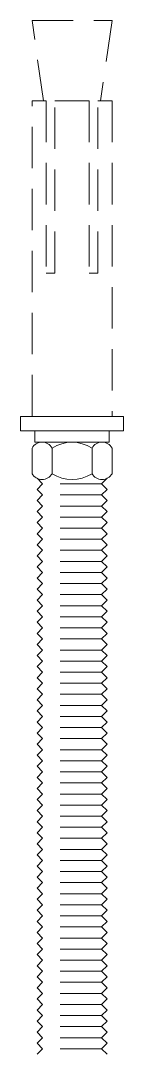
# Model space of a CAD drawing. Header units: millimetres. Extents: x 5625199 to 7433318, y -3316392 to -2552493.
# Drawn here: x 5942642.7 to 5942658.5, y -2587390.2 to -2587231.6 of the extents above; entities that cross this region are included whole.
import ezdxf

# ---------------------------------------------------------------- set-up
doc = ezdxf.new("R2010")
doc.units = ezdxf.units.MM
doc.linetypes.add('HIDDEN', pattern=[9.525, 6.35, -3.175])
doc.layers.add('DT-通用', color=6, linetype='Continuous', lineweight=0)

# ---------------------------------------------------------------- blocks, each defined once
blk = doc.blocks.new('*U704')
at = {"color": 134}
blk.add_line((56.7, 4.62), (56.7, -4.62), dxfattribs=at)
at = {"color": 134, "linetype": 'Continuous'}
for p, q in [((57.59, 3.08), (61.53, 3.08)), ((57.59, -3.08), (61.53, -3.08))]:
    blk.add_line(p, q, dxfattribs=at)
at = {"color": 134}
blk.add_lwpolyline([(54.94, 7.92), (54.94, -7.92), (52.73, -7.92), (52.73, 7.92)], close=True, dxfattribs=at)
at = {"color": 134, "linetype": 'HIDDEN'}
for points in [[(4.32, -4.4), (-8, -6.16), (-8, 6.16), (4.32, 4.4)], [(63.94, 5.39), (63.09, 4.54)], [(63.94, 5.39), (64.79, 4.54)], [(65.64, 5.39), (64.79, 4.54)], [(65.64, 5.39), (66.49, 4.54)], [(67.34, 5.39), (66.49, 4.54)], [(67.34, 5.39), (68.19, 4.54)], [(69.04, 5.39), (68.19, 4.54)], [(69.04, 5.39), (69.89, 4.54)], [(70.74, 5.39), (69.89, 4.54)], [(70.74, 5.39), (71.59, 4.54)], [(72.44, 5.39), (71.59, 4.54)], [(72.44, 5.39), (73.29, 4.54)], [(74.14, 5.39), (73.29, 4.54)], [(74.14, 5.39), (74.99, 4.54)], [(75.84, 5.39), (74.99, 4.54)], [(75.84, 5.39), (76.69, 4.54)], [(77.54, 5.39), (76.69, 4.54)], [(77.54, 5.39), (78.39, 4.54)], [(79.24, 5.39), (78.39, 4.54)], [(79.24, 5.39), (80.09, 4.54)], [(80.94, 5.39), (80.09, 4.54)], [(80.94, 5.39), (81.79, 4.54)], [(82.64, 5.39), (81.79, 4.54)], [(82.64, 5.39), (83.49, 4.54)], [(84.34, 5.39), (83.49, 4.54)], [(84.34, 5.39), (85.19, 4.54)], [(86.04, 5.39), (85.19, 4.54)], [(86.04, 5.39), (86.89, 4.54)], [(87.74, 5.39), (86.89, 4.54)], [(87.74, 5.39), (88.59, 4.54)], [(89.44, 5.39), (88.59, 4.54)], [(89.44, 5.39), (90.29, 4.54)], [(91.14, 5.39), (90.29, 4.54)], [(91.14, 5.39), (91.99, 4.54)], [(92.84, 5.39), (91.99, 4.54)], [(92.84, 5.39), (93.69, 4.54)], [(94.54, 5.39), (93.69, 4.54)], [(94.54, 5.39), (95.39, 4.54)], [(96.24, 5.39), (95.39, 4.54)], [(96.24, 5.39), (97.09, 4.54)], [(97.94, 5.39), (97.09, 4.54)], [(97.94, 5.39), (98.79, 4.54)], [(99.64, 5.39), (98.79, 4.54)], [(99.64, 5.39), (100.49, 4.54)], [(101.34, 5.39), (100.49, 4.54)], [(101.34, 5.39), (102.19, 4.54)], [(103.04, 5.39), (102.19, 4.54)], [(103.04, 5.39), (103.89, 4.54)], [(104.74, 5.39), (103.89, 4.54)], [(104.74, 5.39), (105.59, 4.54)], [(106.44, 5.39), (105.59, 4.54)], [(106.44, 5.39), (107.29, 4.54)], [(108.14, 5.39), (107.29, 4.54)], [(108.14, 5.39), (108.99, 4.54)], [(109.84, 5.39), (108.99, 4.54)], [(109.84, 5.39), (110.69, 4.54)], [(111.54, 5.39), (110.69, 4.54)], [(111.54, 5.39), (112.39, 4.54)], [(113.24, 5.39), (112.39, 4.54)], [(113.24, 5.39), (114.09, 4.54)], [(114.94, 5.39), (114.09, 4.54)], [(114.94, 5.39), (115.79, 4.54)], [(116.64, 5.39), (115.79, 4.54)], [(116.64, 5.39), (117.49, 4.54)], [(118.34, 5.39), (117.49, 4.54)], [(118.34, 5.39), (119.19, 4.54)], [(120.04, 5.39), (119.19, 4.54)], [(120.04, 5.39), (120.89, 4.54)], [(121.74, 5.39), (120.89, 4.54)], [(121.74, 5.39), (122.59, 4.54)], [(123.44, 5.39), (122.59, 4.54)], [(123.44, 5.39), (124.29, 4.54)], [(125.14, 5.39), (124.29, 4.54)], [(125.14, 5.39), (125.99, 4.54)], [(126.84, 5.39), (125.99, 4.54)], [(126.84, 5.39), (127.69, 4.54)], [(128.54, 5.39), (127.69, 4.54)], [(128.54, 5.39), (129.39, 4.54)], [(130.24, 5.39), (129.39, 4.54)], [(130.24, 5.39), (131.09, 4.54)], [(131.94, 5.39), (131.09, 4.54)], [(131.94, 5.39), (132.79, 4.54)], [(133.64, 5.39), (132.79, 4.54)], [(133.64, 5.39), (134.49, 4.54)], [(135.34, 5.39), (134.49, 4.54)], [(135.34, 5.39), (136.19, 4.54)], [(137.04, 5.39), (136.19, 4.54)], [(137.04, 5.39), (137.89, 4.54)], [(138.74, 5.39), (137.89, 4.54)], [(138.74, 5.39), (139.59, 4.54)], [(140.44, 5.39), (139.59, 4.54)], [(140.44, 5.39), (141.29, 4.54)], [(142.14, 5.39), (141.29, 4.54)], [(142.14, 5.39), (142.99, 4.54)], [(143.84, 5.39), (142.99, 4.54)], [(143.84, 5.39), (144.69, 4.54)], [(145.54, 5.39), (144.69, 4.54)], [(145.54, 5.39), (146.39, 4.54)], [(147.24, 5.39), (146.39, 4.54)], [(147.24, 5.39), (148.09, 4.54)], [(148.94, 5.39), (148.09, 4.54)], [(148.94, 5.39), (149.79, 4.54)], [(150.64, 5.39), (149.79, 4.54)], [(63.94, -5.39), (63.09, -4.54)], [(63.94, -5.39), (64.79, -4.54)], [(65.64, -5.39), (64.79, -4.54)], [(65.64, -5.39), (66.49, -4.54)], [(67.34, -5.39), (66.49, -4.54)], [(67.34, -5.39), (68.19, -4.54)], [(69.04, -5.39), (68.19, -4.54)], [(69.04, -5.39), (69.89, -4.54)], [(70.74, -5.39), (69.89, -4.54)], [(70.74, -5.39), (71.59, -4.54)], [(72.44, -5.39), (71.59, -4.54)], [(72.44, -5.39), (73.29, -4.54)], [(74.14, -5.39), (73.29, -4.54)], [(74.14, -5.39), (74.99, -4.54)], [(75.84, -5.39), (74.99, -4.54)], [(75.84, -5.39), (76.69, -4.54)], [(77.54, -5.39), (76.69, -4.54)], [(77.54, -5.39), (78.39, -4.54)], [(79.24, -5.39), (78.39, -4.54)], [(79.24, -5.39), (80.09, -4.54)], [(80.94, -5.39), (80.09, -4.54)], [(80.94, -5.39), (81.79, -4.54)], [(82.64, -5.39), (81.79, -4.54)], [(82.64, -5.39), (83.49, -4.54)], [(84.34, -5.39), (83.49, -4.54)], [(84.34, -5.39), (85.19, -4.54)], [(86.04, -5.39), (85.19, -4.54)], [(86.04, -5.39), (86.89, -4.54)], [(87.74, -5.39), (86.89, -4.54)], [(87.74, -5.39), (88.59, -4.54)], [(89.44, -5.39), (88.59, -4.54)], [(89.44, -5.39), (90.29, -4.54)], [(91.14, -5.39), (90.29, -4.54)], [(91.14, -5.39), (91.99, -4.54)], [(92.84, -5.39), (91.99, -4.54)], [(92.84, -5.39), (93.69, -4.54)], [(94.54, -5.39), (93.69, -4.54)], [(94.54, -5.39), (95.39, -4.54)], [(96.24, -5.39), (95.39, -4.54)], [(96.24, -5.39), (97.09, -4.54)], [(97.94, -5.39), (97.09, -4.54)], [(97.94, -5.39), (98.79, -4.54)], [(99.64, -5.39), (98.79, -4.54)], [(99.64, -5.39), (100.49, -4.54)], [(101.34, -5.39), (100.49, -4.54)], [(101.34, -5.39), (102.19, -4.54)], [(103.04, -5.39), (102.19, -4.54)], [(103.04, -5.39), (103.89, -4.54)], [(104.74, -5.39), (103.89, -4.54)], [(104.74, -5.39), (105.59, -4.54)], [(106.44, -5.39), (105.59, -4.54)], [(106.44, -5.39), (107.29, -4.54)], [(108.14, -5.39), (107.29, -4.54)], [(108.14, -5.39), (108.99, -4.54)], [(109.84, -5.39), (108.99, -4.54)], [(109.84, -5.39), (110.69, -4.54)], [(111.54, -5.39), (110.69, -4.54)], [(111.54, -5.39), (112.39, -4.54)], [(113.24, -5.39), (112.39, -4.54)], [(113.24, -5.39), (114.09, -4.54)], [(114.94, -5.39), (114.09, -4.54)], [(114.94, -5.39), (115.79, -4.54)], [(116.64, -5.39), (115.79, -4.54)], [(116.64, -5.39), (117.49, -4.54)], [(118.34, -5.39), (117.49, -4.54)], [(118.34, -5.39), (119.19, -4.54)], [(120.04, -5.39), (119.19, -4.54)], [(120.04, -5.39), (120.89, -4.54)], [(121.74, -5.39), (120.89, -4.54)], [(121.74, -5.39), (122.59, -4.54)], [(123.44, -5.39), (122.59, -4.54)], [(123.44, -5.39), (124.29, -4.54)], [(125.14, -5.39), (124.29, -4.54)], [(125.14, -5.39), (125.99, -4.54)], [(126.84, -5.39), (125.99, -4.54)], [(126.84, -5.39), (127.69, -4.54)], [(128.54, -5.39), (127.69, -4.54)], [(128.54, -5.39), (129.39, -4.54)], [(130.24, -5.39), (129.39, -4.54)], [(130.24, -5.39), (131.09, -4.54)], [(131.94, -5.39), (131.09, -4.54)], [(131.94, -5.39), (132.79, -4.54)], [(133.64, -5.39), (132.79, -4.54)], [(133.64, -5.39), (134.49, -4.54)], [(135.34, -5.39), (134.49, -4.54)], [(135.34, -5.39), (136.19, -4.54)], [(137.04, -5.39), (136.19, -4.54)], [(137.04, -5.39), (137.89, -4.54)], [(138.74, -5.39), (137.89, -4.54)], [(138.74, -5.39), (139.59, -4.54)], [(140.44, -5.39), (139.59, -4.54)], [(140.44, -5.39), (141.29, -4.54)], [(142.14, -5.39), (141.29, -4.54)], [(142.14, -5.39), (142.99, -4.54)], [(143.84, -5.39), (142.99, -4.54)], [(143.84, -5.39), (144.69, -4.54)], [(145.54, -5.39), (144.69, -4.54)], [(145.54, -5.39), (146.39, -4.54)], [(147.24, -5.39), (146.39, -4.54)], [(147.24, -5.39), (148.09, -4.54)], [(148.94, -5.39), (148.09, -4.54)], [(148.94, -5.39), (149.79, -4.54)], [(150.64, -5.39), (149.79, -4.54)]]:
    blk.add_lwpolyline(points, dxfattribs=at)
blk.add_lwpolyline([(30.73, 2.64), (30.73, 3.96), (4.32, 3.96), (4.32, 6.16), (52.73, 6.16), (52.73, -6.16), (4.32, -6.16), (4.32, -3.96), (30.73, -3.96), (30.73, -2.64), (4.32, -2.64), (4.32, 2.64)], close=True, dxfattribs=at)
at = {"color": 134}
for points in [[(54.94, -5.72), (56.7, -5.72), (56.7, 5.72), (54.94, 5.72)], [(62.24, 5.39), (63.09, 4.54)], [(62.24, -5.39), (63.09, -4.54)]]:
    blk.add_lwpolyline(points, dxfattribs=at)
at = {"color": 134, "linetype": 'Continuous'}
blk.add_lwpolyline([(57.59, -6.16), (61.53, -6.16, 0.57735), (61.53, -3.08, 0.288675), (61.53, 3.08, 0.57735), (61.53, 6.16), (57.59, 6.16, 0.57735), (57.59, 3.08, 0.288675), (57.59, -3.08, 0.57735)], format="xyb", close=True, dxfattribs=at)
at = {"color": 250, "linetype": 'HIDDEN'}
for points in [[(63.09, 4.54), (63.09, -4.54)], [(64.79, 4.54), (64.79, -4.54)], [(66.49, 4.54), (66.49, -4.54)], [(68.19, 4.54), (68.19, -4.54)], [(69.89, 4.54), (69.89, -4.54)], [(71.59, 4.54), (71.59, -4.54)], [(73.29, 4.54), (73.29, -4.54)], [(74.99, 4.54), (74.99, -4.54)], [(76.69, 4.54), (76.69, -4.54)], [(78.39, 4.54), (78.39, -4.54)], [(80.09, 4.54), (80.09, -4.54)], [(81.79, 4.54), (81.79, -4.54)], [(83.49, 4.54), (83.49, -4.54)], [(85.19, 4.54), (85.19, -4.54)], [(86.89, 4.54), (86.89, -4.54)], [(88.59, 4.54), (88.59, -4.54)], [(90.29, 4.54), (90.29, -4.54)], [(91.99, 4.54), (91.99, -4.54)], [(93.69, 4.54), (93.69, -4.54)], [(95.39, 4.54), (95.39, -4.54)], [(97.09, 4.54), (97.09, -4.54)], [(98.79, 4.54), (98.79, -4.54)], [(100.49, 4.54), (100.49, -4.54)], [(102.19, 4.54), (102.19, -4.54)], [(103.89, 4.54), (103.89, -4.54)], [(105.59, 4.54), (105.59, -4.54)], [(107.29, 4.54), (107.29, -4.54)], [(108.99, 4.54), (108.99, -4.54)], [(110.69, 4.54), (110.69, -4.54)], [(112.39, 4.54), (112.39, -4.54)], [(114.09, 4.54), (114.09, -4.54)], [(115.79, 4.54), (115.79, -4.54)], [(117.49, 4.54), (117.49, -4.54)], [(119.19, 4.54), (119.19, -4.54)], [(120.89, 4.54), (120.89, -4.54)], [(122.59, 4.54), (122.59, -4.54)], [(124.29, 4.54), (124.29, -4.54)], [(125.99, 4.54), (125.99, -4.54)], [(127.69, 4.54), (127.69, -4.54)], [(129.39, 4.54), (129.39, -4.54)], [(131.09, 4.54), (131.09, -4.54)], [(132.79, 4.54), (132.79, -4.54)], [(134.49, 4.54), (134.49, -4.54)], [(136.19, 4.54), (136.19, -4.54)], [(137.89, 4.54), (137.89, -4.54)], [(139.59, 4.54), (139.59, -4.54)], [(141.29, 4.54), (141.29, -4.54)], [(142.99, 4.54), (142.99, -4.54)], [(144.69, 4.54), (144.69, -4.54)], [(146.39, 4.54), (146.39, -4.54)], [(148.09, 4.54), (148.09, -4.54)], [(149.79, 4.54), (149.79, -4.54)]]:
    blk.add_lwpolyline(points, dxfattribs=at)
blk = doc.blocks.new('*U715')
at = {"color": 134}
blk.add_line((56.7, 4.62), (56.7, -4.62), dxfattribs=at)
at = {"color": 134, "linetype": 'Continuous'}
for p, q in [((57.59, 3.08), (61.53, 3.08)), ((57.59, -3.08), (61.53, -3.08))]:
    blk.add_line(p, q, dxfattribs=at)
at = {"color": 134}
blk.add_lwpolyline([(54.94, 7.92), (54.94, -7.92), (52.73, -7.92), (52.73, 7.92)], close=True, dxfattribs=at)
at = {"color": 134, "linetype": 'HIDDEN'}
for points in [[(4.32, -4.4), (-8, -6.16), (-8, 6.16), (4.32, 4.4)], [(63.94, 5.39), (63.09, 4.54)], [(63.94, 5.39), (64.79, 4.54)], [(65.64, 5.39), (64.79, 4.54)], [(65.64, 5.39), (66.49, 4.54)], [(67.34, 5.39), (66.49, 4.54)], [(67.34, 5.39), (68.19, 4.54)], [(69.04, 5.39), (68.19, 4.54)], [(69.04, 5.39), (69.89, 4.54)], [(70.74, 5.39), (69.89, 4.54)], [(70.74, 5.39), (71.59, 4.54)], [(72.44, 5.39), (71.59, 4.54)], [(72.44, 5.39), (73.29, 4.54)], [(74.14, 5.39), (73.29, 4.54)], [(74.14, 5.39), (74.99, 4.54)], [(75.84, 5.39), (74.99, 4.54)], [(75.84, 5.39), (76.69, 4.54)], [(77.54, 5.39), (76.69, 4.54)], [(77.54, 5.39), (78.39, 4.54)], [(79.24, 5.39), (78.39, 4.54)], [(79.24, 5.39), (80.09, 4.54)], [(80.94, 5.39), (80.09, 4.54)], [(80.94, 5.39), (81.79, 4.54)], [(82.64, 5.39), (81.79, 4.54)], [(82.64, 5.39), (83.49, 4.54)], [(84.34, 5.39), (83.49, 4.54)], [(84.34, 5.39), (85.19, 4.54)], [(86.04, 5.39), (85.19, 4.54)], [(86.04, 5.39), (86.89, 4.54)], [(87.74, 5.39), (86.89, 4.54)], [(87.74, 5.39), (88.59, 4.54)], [(89.44, 5.39), (88.59, 4.54)], [(89.44, 5.39), (90.29, 4.54)], [(91.14, 5.39), (90.29, 4.54)], [(91.14, 5.39), (91.99, 4.54)], [(92.84, 5.39), (91.99, 4.54)], [(92.84, 5.39), (93.69, 4.54)], [(94.54, 5.39), (93.69, 4.54)], [(94.54, 5.39), (95.39, 4.54)], [(96.24, 5.39), (95.39, 4.54)], [(96.24, 5.39), (97.09, 4.54)], [(97.94, 5.39), (97.09, 4.54)], [(97.94, 5.39), (98.79, 4.54)], [(99.64, 5.39), (98.79, 4.54)], [(99.64, 5.39), (100.49, 4.54)], [(101.34, 5.39), (100.49, 4.54)], [(101.34, 5.39), (102.19, 4.54)], [(103.04, 5.39), (102.19, 4.54)], [(103.04, 5.39), (103.89, 4.54)], [(104.74, 5.39), (103.89, 4.54)], [(104.74, 5.39), (105.59, 4.54)], [(106.44, 5.39), (105.59, 4.54)], [(106.44, 5.39), (107.29, 4.54)], [(108.14, 5.39), (107.29, 4.54)], [(108.14, 5.39), (108.99, 4.54)], [(109.84, 5.39), (108.99, 4.54)], [(109.84, 5.39), (110.69, 4.54)], [(111.54, 5.39), (110.69, 4.54)], [(111.54, 5.39), (112.39, 4.54)], [(113.24, 5.39), (112.39, 4.54)], [(113.24, 5.39), (114.09, 4.54)], [(114.94, 5.39), (114.09, 4.54)], [(114.94, 5.39), (115.79, 4.54)], [(116.64, 5.39), (115.79, 4.54)], [(116.64, 5.39), (117.49, 4.54)], [(118.34, 5.39), (117.49, 4.54)], [(118.34, 5.39), (119.19, 4.54)], [(120.04, 5.39), (119.19, 4.54)], [(120.04, 5.39), (120.89, 4.54)], [(121.74, 5.39), (120.89, 4.54)], [(121.74, 5.39), (122.59, 4.54)], [(123.44, 5.39), (122.59, 4.54)], [(123.44, 5.39), (124.29, 4.54)], [(125.14, 5.39), (124.29, 4.54)], [(125.14, 5.39), (125.99, 4.54)], [(126.84, 5.39), (125.99, 4.54)], [(126.84, 5.39), (127.69, 4.54)], [(128.54, 5.39), (127.69, 4.54)], [(128.54, 5.39), (129.39, 4.54)], [(130.24, 5.39), (129.39, 4.54)], [(130.24, 5.39), (131.09, 4.54)], [(131.94, 5.39), (131.09, 4.54)], [(131.94, 5.39), (132.79, 4.54)], [(133.64, 5.39), (132.79, 4.54)], [(133.64, 5.39), (134.49, 4.54)], [(135.34, 5.39), (134.49, 4.54)], [(135.34, 5.39), (136.19, 4.54)], [(137.04, 5.39), (136.19, 4.54)], [(137.04, 5.39), (137.89, 4.54)], [(138.74, 5.39), (137.89, 4.54)], [(138.74, 5.39), (139.59, 4.54)], [(140.44, 5.39), (139.59, 4.54)], [(140.44, 5.39), (141.29, 4.54)], [(142.14, 5.39), (141.29, 4.54)], [(142.14, 5.39), (142.99, 4.54)], [(143.84, 5.39), (142.99, 4.54)], [(143.84, 5.39), (144.69, 4.54)], [(145.54, 5.39), (144.69, 4.54)], [(145.54, 5.39), (146.39, 4.54)], [(147.24, 5.39), (146.39, 4.54)], [(147.24, 5.39), (148.09, 4.54)], [(148.94, 5.39), (148.09, 4.54)], [(148.94, 5.39), (149.79, 4.54)], [(150.64, 5.39), (149.79, 4.54)], [(63.94, -5.39), (63.09, -4.54)], [(63.94, -5.39), (64.79, -4.54)], [(65.64, -5.39), (64.79, -4.54)], [(65.64, -5.39), (66.49, -4.54)], [(67.34, -5.39), (66.49, -4.54)], [(67.34, -5.39), (68.19, -4.54)], [(69.04, -5.39), (68.19, -4.54)], [(69.04, -5.39), (69.89, -4.54)], [(70.74, -5.39), (69.89, -4.54)], [(70.74, -5.39), (71.59, -4.54)], [(72.44, -5.39), (71.59, -4.54)], [(72.44, -5.39), (73.29, -4.54)], [(74.14, -5.39), (73.29, -4.54)], [(74.14, -5.39), (74.99, -4.54)], [(75.84, -5.39), (74.99, -4.54)], [(75.84, -5.39), (76.69, -4.54)], [(77.54, -5.39), (76.69, -4.54)], [(77.54, -5.39), (78.39, -4.54)], [(79.24, -5.39), (78.39, -4.54)], [(79.24, -5.39), (80.09, -4.54)], [(80.94, -5.39), (80.09, -4.54)], [(80.94, -5.39), (81.79, -4.54)], [(82.64, -5.39), (81.79, -4.54)], [(82.64, -5.39), (83.49, -4.54)], [(84.34, -5.39), (83.49, -4.54)], [(84.34, -5.39), (85.19, -4.54)], [(86.04, -5.39), (85.19, -4.54)], [(86.04, -5.39), (86.89, -4.54)], [(87.74, -5.39), (86.89, -4.54)], [(87.74, -5.39), (88.59, -4.54)], [(89.44, -5.39), (88.59, -4.54)], [(89.44, -5.39), (90.29, -4.54)], [(91.14, -5.39), (90.29, -4.54)], [(91.14, -5.39), (91.99, -4.54)], [(92.84, -5.39), (91.99, -4.54)], [(92.84, -5.39), (93.69, -4.54)], [(94.54, -5.39), (93.69, -4.54)], [(94.54, -5.39), (95.39, -4.54)], [(96.24, -5.39), (95.39, -4.54)], [(96.24, -5.39), (97.09, -4.54)], [(97.94, -5.39), (97.09, -4.54)], [(97.94, -5.39), (98.79, -4.54)], [(99.64, -5.39), (98.79, -4.54)], [(99.64, -5.39), (100.49, -4.54)], [(101.34, -5.39), (100.49, -4.54)], [(101.34, -5.39), (102.19, -4.54)], [(103.04, -5.39), (102.19, -4.54)], [(103.04, -5.39), (103.89, -4.54)], [(104.74, -5.39), (103.89, -4.54)], [(104.74, -5.39), (105.59, -4.54)], [(106.44, -5.39), (105.59, -4.54)], [(106.44, -5.39), (107.29, -4.54)], [(108.14, -5.39), (107.29, -4.54)], [(108.14, -5.39), (108.99, -4.54)], [(109.84, -5.39), (108.99, -4.54)], [(109.84, -5.39), (110.69, -4.54)], [(111.54, -5.39), (110.69, -4.54)], [(111.54, -5.39), (112.39, -4.54)], [(113.24, -5.39), (112.39, -4.54)], [(113.24, -5.39), (114.09, -4.54)], [(114.94, -5.39), (114.09, -4.54)], [(114.94, -5.39), (115.79, -4.54)], [(116.64, -5.39), (115.79, -4.54)], [(116.64, -5.39), (117.49, -4.54)], [(118.34, -5.39), (117.49, -4.54)], [(118.34, -5.39), (119.19, -4.54)], [(120.04, -5.39), (119.19, -4.54)], [(120.04, -5.39), (120.89, -4.54)], [(121.74, -5.39), (120.89, -4.54)], [(121.74, -5.39), (122.59, -4.54)], [(123.44, -5.39), (122.59, -4.54)], [(123.44, -5.39), (124.29, -4.54)], [(125.14, -5.39), (124.29, -4.54)], [(125.14, -5.39), (125.99, -4.54)], [(126.84, -5.39), (125.99, -4.54)], [(126.84, -5.39), (127.69, -4.54)], [(128.54, -5.39), (127.69, -4.54)], [(128.54, -5.39), (129.39, -4.54)], [(130.24, -5.39), (129.39, -4.54)], [(130.24, -5.39), (131.09, -4.54)], [(131.94, -5.39), (131.09, -4.54)], [(131.94, -5.39), (132.79, -4.54)], [(133.64, -5.39), (132.79, -4.54)], [(133.64, -5.39), (134.49, -4.54)], [(135.34, -5.39), (134.49, -4.54)], [(135.34, -5.39), (136.19, -4.54)], [(137.04, -5.39), (136.19, -4.54)], [(137.04, -5.39), (137.89, -4.54)], [(138.74, -5.39), (137.89, -4.54)], [(138.74, -5.39), (139.59, -4.54)], [(140.44, -5.39), (139.59, -4.54)], [(140.44, -5.39), (141.29, -4.54)], [(142.14, -5.39), (141.29, -4.54)], [(142.14, -5.39), (142.99, -4.54)], [(143.84, -5.39), (142.99, -4.54)], [(143.84, -5.39), (144.69, -4.54)], [(145.54, -5.39), (144.69, -4.54)], [(145.54, -5.39), (146.39, -4.54)], [(147.24, -5.39), (146.39, -4.54)], [(147.24, -5.39), (148.09, -4.54)], [(148.94, -5.39), (148.09, -4.54)], [(148.94, -5.39), (149.79, -4.54)], [(150.64, -5.39), (149.79, -4.54)]]:
    blk.add_lwpolyline(points, dxfattribs=at)
blk.add_lwpolyline([(30.73, 2.64), (30.73, 3.96), (4.32, 3.96), (4.32, 6.16), (52.73, 6.16), (52.73, -6.16), (4.32, -6.16), (4.32, -3.96), (30.73, -3.96), (30.73, -2.64), (4.32, -2.64), (4.32, 2.64)], close=True, dxfattribs=at)
at = {"color": 134}
for points in [[(54.94, -5.72), (56.7, -5.72), (56.7, 5.72), (54.94, 5.72)], [(62.24, 5.39), (63.09, 4.54)], [(62.24, -5.39), (63.09, -4.54)]]:
    blk.add_lwpolyline(points, dxfattribs=at)
at = {"color": 134, "linetype": 'Continuous'}
blk.add_lwpolyline([(57.59, -6.16), (61.53, -6.16, 0.57735), (61.53, -3.08, 0.288675), (61.53, 3.08, 0.57735), (61.53, 6.16), (57.59, 6.16, 0.57735), (57.59, 3.08, 0.288675), (57.59, -3.08, 0.57735)], format="xyb", close=True, dxfattribs=at)
at = {"color": 250, "linetype": 'HIDDEN'}
for points in [[(63.09, 4.54), (63.09, -4.54)], [(64.79, 4.54), (64.79, -4.54)], [(66.49, 4.54), (66.49, -4.54)], [(68.19, 4.54), (68.19, -4.54)], [(69.89, 4.54), (69.89, -4.54)], [(71.59, 4.54), (71.59, -4.54)], [(73.29, 4.54), (73.29, -4.54)], [(74.99, 4.54), (74.99, -4.54)], [(76.69, 4.54), (76.69, -4.54)], [(78.39, 4.54), (78.39, -4.54)], [(80.09, 4.54), (80.09, -4.54)], [(81.79, 4.54), (81.79, -4.54)], [(83.49, 4.54), (83.49, -4.54)], [(85.19, 4.54), (85.19, -4.54)], [(86.89, 4.54), (86.89, -4.54)], [(88.59, 4.54), (88.59, -4.54)], [(90.29, 4.54), (90.29, -4.54)], [(91.99, 4.54), (91.99, -4.54)], [(93.69, 4.54), (93.69, -4.54)], [(95.39, 4.54), (95.39, -4.54)], [(97.09, 4.54), (97.09, -4.54)], [(98.79, 4.54), (98.79, -4.54)], [(100.49, 4.54), (100.49, -4.54)], [(102.19, 4.54), (102.19, -4.54)], [(103.89, 4.54), (103.89, -4.54)], [(105.59, 4.54), (105.59, -4.54)], [(107.29, 4.54), (107.29, -4.54)], [(108.99, 4.54), (108.99, -4.54)], [(110.69, 4.54), (110.69, -4.54)], [(112.39, 4.54), (112.39, -4.54)], [(114.09, 4.54), (114.09, -4.54)], [(115.79, 4.54), (115.79, -4.54)], [(117.49, 4.54), (117.49, -4.54)], [(119.19, 4.54), (119.19, -4.54)], [(120.89, 4.54), (120.89, -4.54)], [(122.59, 4.54), (122.59, -4.54)], [(124.29, 4.54), (124.29, -4.54)], [(125.99, 4.54), (125.99, -4.54)], [(127.69, 4.54), (127.69, -4.54)], [(129.39, 4.54), (129.39, -4.54)], [(131.09, 4.54), (131.09, -4.54)], [(132.79, 4.54), (132.79, -4.54)], [(134.49, 4.54), (134.49, -4.54)], [(136.19, 4.54), (136.19, -4.54)], [(137.89, 4.54), (137.89, -4.54)], [(139.59, 4.54), (139.59, -4.54)], [(141.29, 4.54), (141.29, -4.54)], [(142.99, 4.54), (142.99, -4.54)], [(144.69, 4.54), (144.69, -4.54)], [(146.39, 4.54), (146.39, -4.54)], [(148.09, 4.54), (148.09, -4.54)], [(149.79, 4.54), (149.79, -4.54)]]:
    blk.add_lwpolyline(points, dxfattribs=at)

msp = doc.modelspace()

# ---------------------------------------------------------------- block references
at = {"layer": 'DT-通用', "color": 136, "rotation": 270.000000000001}
for name in ['*U704', '*U715']:
    msp.add_blockref(name, (5942650.63, -2587239.6, 3.63), dxfattribs=at)

doc.saveas('drawing.dxf')
